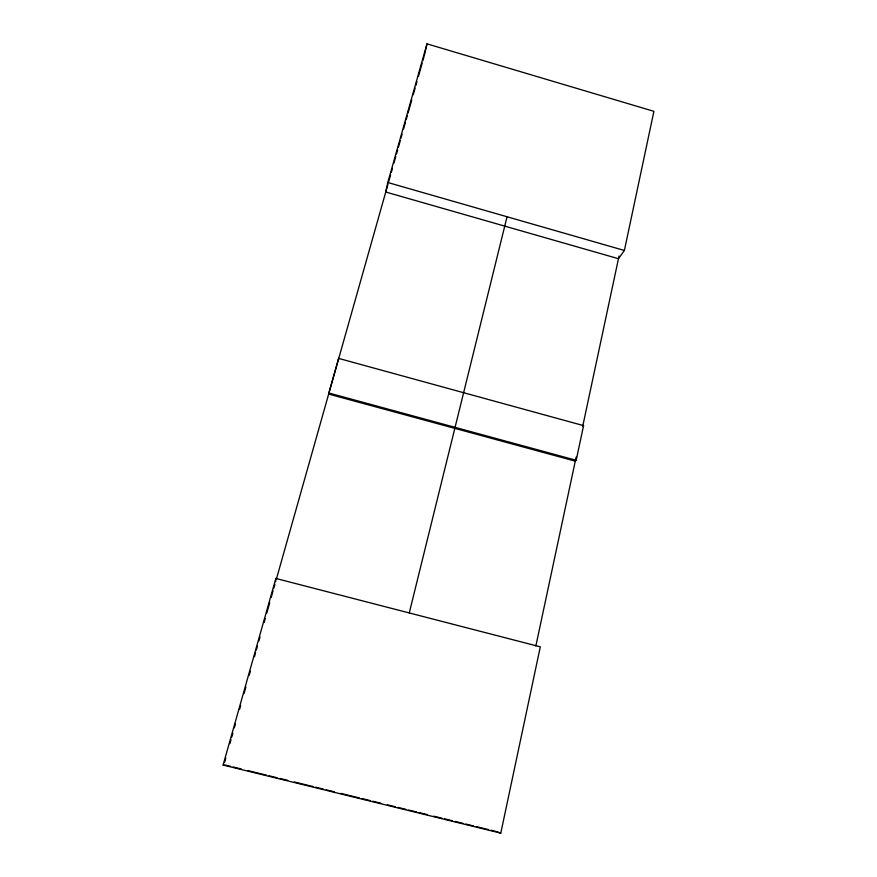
<?xml version="1.0" encoding="UTF-8"?>
<svg xmlns="http://www.w3.org/2000/svg" width="877" height="877" viewBox="0 0 877 877"><rect width="100%" height="100%" fill="white"/><g stroke="black" fill="none" stroke-linecap="round" stroke-linejoin="round"><path stroke-width="1.32" d="M275.674 581.615L275.849 578.447L540.309 646.831L500.778 833.15L223.098 765.051L275.849 578.447M328.853 393.017L328.667 394.069L575.279 461.138L576.189 460.293L583.578 425.63L338.632 358.397L328.853 393.017L576.189 460.293M338.423 359.537L338.632 358.397M624.391 250.471L653.902 111.335L427 43.85L387.798 182.504L385.748 192.019L618.46 258.715L624.391 250.471L387.798 182.504M535.847 646.009L576.156 457.049M582.734 426.233L619.03 256.051M424.402 55.251L427 43.85M409.263 612.946L507.049 216.762M224.687 762.091L225.795 758.134M229.895 743.641L231.013 739.695M231.758 737.064L232.876 733.106M234.356 727.833L235.475 723.887M239.574 709.394L240.693 705.448M244.036 693.586L245.9 686.998M249.243 675.147L250.362 671.19M254.462 656.698L255.58 652.751M256.325 650.109L257.432 646.163M258.923 640.89L260.041 636.943M264.141 622.451L265.249 618.493M266.74 613.231L269.721 602.685M271.212 597.423L273.065 590.835M273.81 588.204L274.929 584.246M276.419 578.984L387.985 184.126M388.73 181.495L390.583 174.929M391.328 172.298L392.447 168.351M393.926 163.089L395.79 156.512M396.525 153.881L397.643 149.934M398.388 147.303L400.241 140.737M400.986 138.106L402.104 134.159M403.584 128.897L405.448 122.32M406.194 119.689L407.301 115.742M408.046 113.111L411.762 99.967M413.253 94.705L415.106 88.128M415.851 85.497L416.97 81.55M418.45 76.288L422.166 63.144M422.911 60.513L424.029 56.566M582.657 426.562L583.578 425.63M223.098 765.051L223.942 764.722M225.268 765.051L230.585 766.355M233.238 767.002L241.208 768.954M247.851 770.587L266.455 775.147M269.107 775.805L277.077 777.756M279.741 778.403L287.711 780.366M294.354 781.988L312.946 786.548M315.61 787.206L323.58 789.157M326.233 789.815L334.203 791.767M340.846 793.4L359.449 797.96M362.102 798.607L370.072 800.569M372.736 801.216L380.706 803.168M387.349 804.801L395.319 806.752M397.972 807.41L405.941 809.361M408.605 810.019L416.575 811.97M419.228 812.617L427.198 814.58M433.841 816.202L441.811 818.164M444.475 818.811L452.444 820.762M455.097 821.42L463.067 823.371M465.731 824.029L473.701 825.981M476.354 826.627L488.314 829.565M490.967 830.212L496.283 831.517M497.412 831.922L500.778 833.15"/></g></svg>
